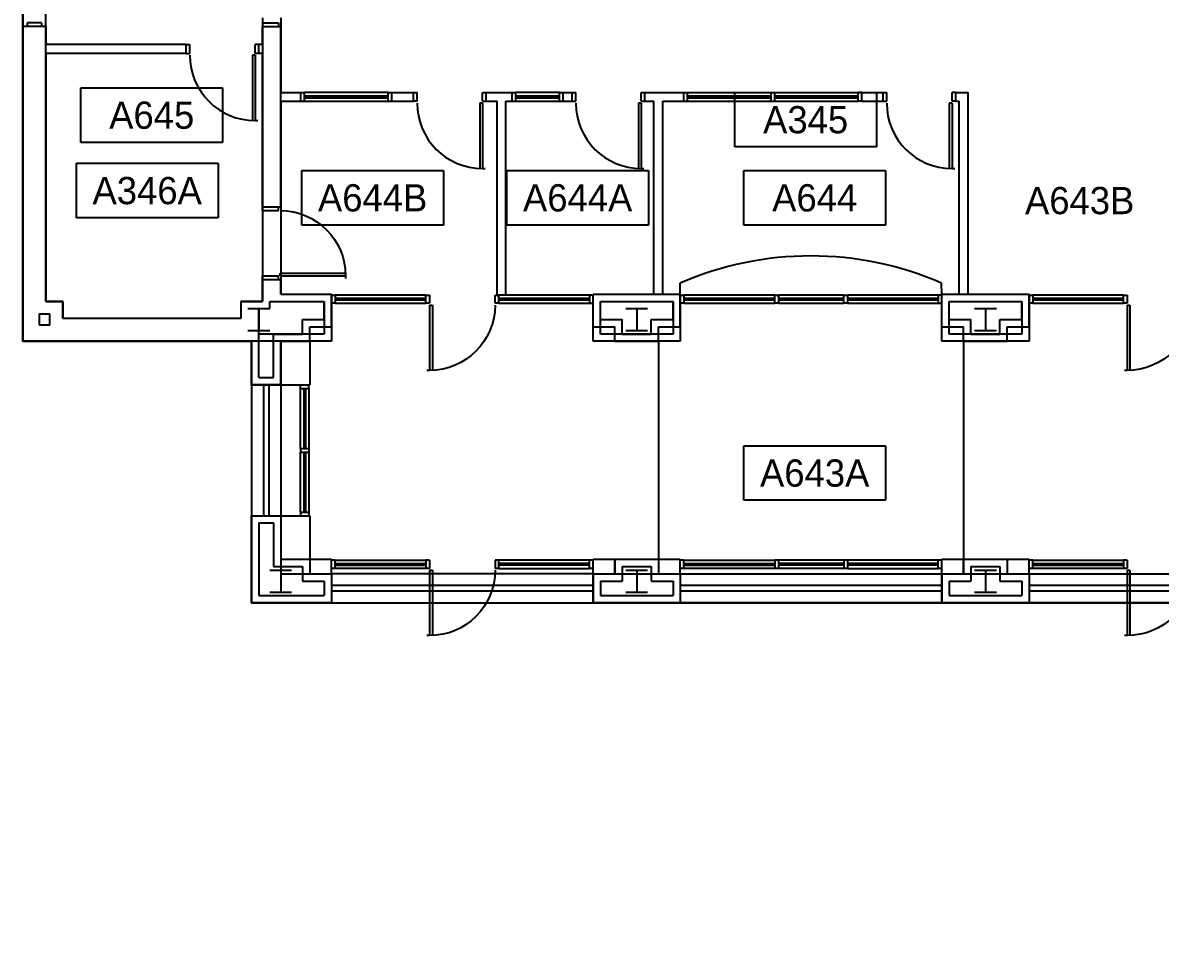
# Model space of a CAD drawing. Header units: inches. Extents: x -219 to 4035, y -10 to 4981.
# Drawn here: x 766 to 1392, y -10 to 498 of the extents above; entities that cross this region are included whole.
import ezdxf
from ezdxf.enums import TextEntityAlignment as Align

# ---------------------------------------------------------------- set-up
doc = ezdxf.new("R2010")
doc.units = ezdxf.units.IN
doc.header["$LTSCALE"] = 48
doc.header["$MEASUREMENT"] = 0
doc.layers.get('0').update_dxf_attribs({"color": 13, "linetype": 'CONTINUOUS'})
for name, color, linetype in [('F3-BLDG1', 7, 'CONTINUOUS'), ('F3-BLDG3', 161, 'CONTINUOUS'), ('F3-DOOR1', 3, 'CONTINUOUS'), ('F3-DOORJMB', 32, 'CONTINUOUS'), ('F3-RMNOS', 3, 'CONTINUOUS'), ('F3-STCOLUMN', 12, 'CONTINUOUS'), ('F3-WINDOW1', 1, 'CONTINUOUS'), ('F3-WINDOW2', 4, 'CONTINUOUS'), ('F4-BLDG3', 161, 'CONTINUOUS'), ('F5-BLDG3', 161, 'CONTINUOUS'), ('F6-BLDG1', 7, 'CONTINUOUS'), ('F6-BLDG3', 161, 'CONTINUOUS'), ('F6-BLDG4', 2, 'CONTINUOUS'), ('F6-DOOR1', 3, 'CONTINUOUS'), ('F6-DOORJMB', 32, 'CONTINUOUS'), ('F6-RMNOS', 3, 'CONTINUOUS'), ('F6-STCOLUMN', 12, 'CONTINUOUS'), ('F6-WINDOW1', 1, 'CONTINUOUS'), ('F6-WINDOW2', 4, 'CONTINUOUS')]:
    doc.layers.add(name, color=color, linetype=linetype)
doc.styles.add('ORIG-RMNOS', font='noting.shx')
doc.styles.add('RMNOS', font='noting.shx')

# ---------------------------------------------------------------- blocks, each defined once
blk = doc.blocks.new('ADR-36L')
for p, q in [((0, 37), (-1.5, 37)), ((0, 1), (0, 37)), ((1.5, 1), (1.5, 36.97)), ((0, 1), (1.5, 1))]:
    blk.add_line(p, q)
blk.add_arc((0, 1), 36, 0, 90)
blk = doc.blocks.new('rmnos')
at = {"color": 11}
for p, q in [((-0.40625, 0.15625), (0.40625, 0.15625)), ((-0.40625, -0.15625), (-0.40625, 0.15625)), ((0.40625, 0.15625), (0.40625, -0.15625)), ((0.40625, -0.15625), (-0.40625, -0.15625))]:
    blk.add_line(p, q, dxfattribs=at)
at = {"color": 9, "style": 'ORIG-RMNOS'}
blk.add_attdef('ROOM', text='', height=0.15625, dxfattribs=at).set_placement((0, 0), align=Align.MIDDLE)
blk = doc.blocks.new('RMNOS-1')
at = {"color": 9, "style": 'RMNOS'}
blk.add_attdef('ROOM', text='', height=0.1562, dxfattribs=at).set_placement((0, 0), align=Align.MIDDLE)

msp = doc.modelspace()

# ---------------------------------------------------------------- linework, layer by layer
at = {"layer": 'F3-BLDG1'}
for p, q in [((778.62, 495.88), (766, 495.88)), ((766, 495.88), (766, 322.5)), ((778.62, 495.88), (778.62, 485.88)), ((898, 495.88), (908, 495.88)), ((898, 485.88), (898, 495.88)), ((908, 396.5), (908, 495.88)), ((856, 485.88), (778.62, 485.88)), ((856, 481), (856, 485.88)), ((898, 485.88), (896, 485.88)), ((896, 481), (896, 485.88)), ((856, 481), (778.62, 481)), ((778.62, 481), (778.62, 344.5)), ((898, 481), (896, 481)), ((898, 396.5), (898, 481)), ((898, 396.5), (908, 396.5)), ((898, 344.5), (898, 356.5)), ((898, 356.5), (908, 356.5)), ((908, 348.5), (908, 356.5)), ((778.62, 344.5), (788, 344.5)), ((788, 344.5), (788, 335.12)), ((886, 344.5), (898, 344.5)), ((886, 344.5), (886, 335.12)), ((908, 348.5), (936, 348.5)), ((936, 330.5), (936, 348.5)), ((1080, 330.5), (1080, 348.5)), ((1080, 348.5), (1128, 348.5)), ((1128, 330.5), (1128, 348.5)), ((1272, 330.5), (1272, 348.5)), ((1272, 348.5), (1320, 348.5)), ((1320, 330.5), (1320, 348.5)), ((886, 335.12), (788, 335.12)), ((924, 330.5), (936, 330.5)), ((924, 322.5), (924, 330.5)), ((1080, 330.5), (1092, 330.5)), ((1092, 322.5), (1092, 330.5)), ((1116, 322.5), (1116, 330.5)), ((1116, 330.5), (1128, 330.5)), ((1272, 330.5), (1284, 330.5)), ((1284, 322.5), (1284, 330.5)), ((1308, 322.5), (1308, 330.5)), ((1308, 330.5), (1320, 330.5)), ((892, 322.5), (766, 322.5)), ((892, 298.5), (892, 322.5)), ((908, 322.5), (924, 322.5)), ((908, 298.5), (908, 322.5)), ((1092, 322.5), (1116, 322.5)), ((1284, 322.5), (1308, 322.5)), ((892, 298.5), (908, 298.5)), ((892, 226.5), (892, 178.5)), ((892, 226.5), (908, 226.5)), ((892, 178.5), (892, 226.5)), ((892, 226.5), (908, 226.5)), ((908, 226.5), (908, 202.5)), ((908, 226.5), (908, 202.5)), ((908, 202.5), (924, 202.5)), ((908, 202.5), (924, 202.5)), ((924, 202.5), (924, 194.5)), ((924, 202.5), (924, 194.5)), ((1092, 202.5), (1092, 194.5)), ((1092, 202.5), (1116, 202.5)), ((1092, 194.5), (1092, 202.5)), ((1092, 202.5), (1116, 202.5)), ((1116, 202.5), (1116, 194.5)), ((1116, 202.5), (1116, 194.5)), ((1284, 202.5), (1284, 194.5)), ((1284, 202.5), (1308, 202.5)), ((1284, 194.5), (1284, 202.5)), ((1284, 202.5), (1308, 202.5)), ((1308, 202.5), (1308, 194.5)), ((1308, 202.5), (1308, 194.5)), ((924, 194.5), (936, 194.5)), ((924, 194.5), (936, 194.5)), ((936, 194.5), (936, 178.5)), ((936, 194.5), (936, 178.5)), ((1080, 194.5), (1080, 178.5)), ((1080, 194.5), (1092, 194.5)), ((1080, 178.5), (1080, 194.5)), ((1080, 194.5), (1092, 194.5)), ((1116, 194.5), (1128, 194.5)), ((1116, 194.5), (1128, 194.5)), ((1128, 194.5), (1128, 178.5)), ((1128, 194.5), (1128, 178.5)), ((1272, 194.5), (1272, 178.5)), ((1272, 194.5), (1284, 194.5)), ((1272, 178.5), (1272, 194.5)), ((1272, 194.5), (1284, 194.5)), ((1308, 194.5), (1320, 194.5)), ((1308, 194.5), (1320, 194.5)), ((1320, 194.5), (1320, 178.5)), ((1320, 194.5), (1320, 178.5)), ((892, 178.5), (936, 178.5)), ((936, 178.5), (892, 178.5)), ((1080, 178.5), (1128, 178.5)), ((1128, 178.5), (1080, 178.5)), ((1272, 178.5), (1320, 178.5)), ((1320, 178.5), (1272, 178.5))]:
    msp.add_line(p, q, dxfattribs=at)
at = {"layer": 'F3-BLDG3'}
for p, q in [((1127.97, 348.5), (1127.97, 354.5)), ((1271.91, 348.5), (1271.89, 354.5)), ((902, 344.5), (932, 344.5)), ((902, 340.5), (902, 344.5)), ((932, 334.5), (932, 344.5)), ((1084, 334.5), (1084, 344.5)), ((1084, 344.5), (1124, 344.5)), ((1124, 334.5), (1124, 344.5)), ((1276, 334.5), (1276, 344.5)), ((1276, 344.5), (1316, 344.5)), ((1316, 334.5), (1316, 344.5)), ((896, 302.5), (896, 340.5)), ((896, 340.5), (902, 340.5)), ((920, 326.5), (920, 334.5)), ((920, 334.5), (932, 334.5)), ((1084, 334.5), (1096, 334.5)), ((1096, 326.5), (1096, 334.5)), ((1112, 326.5), (1112, 334.5)), ((1112, 334.5), (1124, 334.5)), ((1276, 334.5), (1288, 334.5)), ((1288, 326.5), (1288, 334.5)), ((1304, 326.5), (1304, 334.5)), ((1304, 334.5), (1316, 334.5)), ((904, 302.5), (904, 326.5)), ((904, 326.5), (920, 326.5)), ((1096, 326.5), (1112, 326.5)), ((1288, 326.5), (1304, 326.5)), ((924, 322.5), (924, 298.5)), ((1116, 322.5), (1116, 202.5)), ((1284, 322.5), (1284, 202.5)), ((896, 302.5), (904, 302.5)), ((908, 298.5), (924, 298.5)), ((908, 226.5), (924, 226.5)), ((924, 226.5), (924, 202.5)), ((896, 222.5), (896, 182.5)), ((896, 222.5), (904, 222.5)), ((904, 222.5), (904, 198.5)), ((924, 202.5), (936, 202.5)), ((936, 194.5), (936, 202.5)), ((1080, 194.5), (1080, 202.5)), ((1080, 202.5), (1092, 202.5)), ((1116, 202.5), (1128, 202.5)), ((1128, 194.5), (1128, 202.5)), ((1272, 194.5), (1272, 202.5)), ((1272, 202.5), (1284, 202.5)), ((1308, 202.5), (1320, 202.5)), ((1320, 194.5), (1320, 202.5)), ((904, 198.5), (920, 198.5)), ((920, 198.5), (920, 190.5)), ((1096, 198.5), (1112, 198.5)), ((1096, 198.5), (1096, 190.5)), ((1112, 198.5), (1112, 190.5)), ((1288, 198.5), (1304, 198.5)), ((1288, 198.5), (1288, 190.5)), ((1304, 198.5), (1304, 190.5)), ((920, 190.5), (932, 190.5)), ((932, 190.5), (932, 182.5)), ((1084, 190.5), (1096, 190.5)), ((1084, 190.5), (1084, 182.5)), ((1112, 190.5), (1124, 190.5)), ((1124, 190.5), (1124, 182.5)), ((1276, 190.5), (1288, 190.5)), ((1276, 190.5), (1276, 182.5)), ((1304, 190.5), (1316, 190.5)), ((1316, 190.5), (1316, 182.5)), ((896, 182.5), (932, 182.5)), ((1084, 182.5), (1124, 182.5)), ((1276, 182.5), (1316, 182.5))]:
    msp.add_line(p, q, dxfattribs=at)
msp.add_arc((1199.93, 189.51), 180, 66.43502, 113.56498, dxfattribs=at)
at = {"layer": 'F3-DOORJMB'}
for p, q in [((776.25, 497.88), (768.5, 497.88)), ((768.5, 497.88), (768.5, 495.88)), ((776.25, 497.88), (776.25, 495.88)), ((898, 497.88), (906.75, 497.88)), ((898, 497.88), (898, 495.88)), ((906.75, 497.88), (906.75, 495.88)), ((856, 485.88), (858, 485.88)), ((858, 481), (858, 485.88)), ((894, 481), (894, 485.88)), ((896, 485.88), (894, 485.88)), ((856, 481), (858, 481)), ((896, 481), (894, 481)), ((898, 394.5), (898, 396.5)), ((906.75, 394.5), (906.75, 396.5)), ((898, 394.5), (906.75, 394.5)), ((898, 358.5), (906.75, 358.5)), ((898, 356.5), (898, 358.5)), ((906.75, 356.5), (906.75, 358.5))]:
    msp.add_line(p, q, dxfattribs=at)
at = {"layer": 'F3-STCOLUMN'}
for p, q in [((890, 340.5), (902, 340.5)), ((896, 340.5), (896, 328.5)), ((1098, 340.5), (1110, 340.5)), ((1104, 340.5), (1104, 328.5)), ((1290, 340.5), (1302, 340.5)), ((1296, 340.5), (1296, 328.5)), ((890, 328.5), (902, 328.5)), ((1098, 328.5), (1110, 328.5)), ((1290, 328.5), (1302, 328.5)), ((902, 196.5), (914, 196.5)), ((908, 196.5), (908, 184.5)), ((1098, 196.5), (1110, 196.5)), ((1104, 196.5), (1104, 184.5)), ((1290, 196.5), (1302, 196.5)), ((1296, 196.5), (1296, 184.5)), ((902, 184.5), (914, 184.5)), ((1098, 184.5), (1110, 184.5)), ((1290, 184.5), (1302, 184.5))]:
    msp.add_line(p, q, dxfattribs=at)
msp.add_lwpolyline([(775, 331.5), (781, 331.5), (781, 337.5), (775, 337.5)], close=True, dxfattribs=at)
at = {"layer": 'F3-WINDOW1'}
for p, q in [((919, 263.5), (919, 296.5)), ((920.75, 296.5), (920.75, 263.5)), ((921.75, 296.5), (921.75, 263.5)), ((923.5, 296.5), (923.5, 263.5)), ((919, 228.5), (919, 261.5)), ((920.75, 261.5), (920.75, 228.5)), ((921.75, 261.5), (921.75, 228.5)), ((923.5, 261.5), (923.5, 228.5)), ((938, 202), (988, 202)), ((1078, 202), (1028, 202)), ((1130, 202), (1180, 202)), ((1218, 202), (1182, 202)), ((1270, 202), (1220, 202)), ((1322, 202), (1372, 202)), ((938, 200.25), (988, 200.25)), ((938, 199.25), (988, 199.25)), ((988, 197.5), (938, 197.5)), ((1078, 200.25), (1028, 200.25)), ((1078, 199.25), (1028, 199.25)), ((1028, 197.5), (1078, 197.5)), ((1130, 200.25), (1180, 200.25)), ((1130, 199.25), (1180, 199.25)), ((1180, 197.5), (1130, 197.5)), ((1218, 200.25), (1182, 200.25)), ((1218, 199.25), (1182, 199.25)), ((1218, 197.5), (1182, 197.5)), ((1270, 200.25), (1220, 200.25)), ((1270, 199.25), (1220, 199.25)), ((1220, 197.5), (1270, 197.5)), ((1322, 200.25), (1372, 200.25)), ((1322, 199.25), (1372, 199.25)), ((1372, 197.5), (1322, 197.5))]:
    msp.add_line(p, q, dxfattribs=at)
at = {"layer": 'F3-WINDOW2'}
for p, q in [((919, 296.5), (919, 298.5)), ((919, 296.5), (923.5, 296.5)), ((923.5, 296.5), (923.5, 298.5)), ((919, 263.5), (923.5, 263.5)), ((919, 263.5), (919, 261.5)), ((923.5, 263.5), (923.5, 261.5)), ((919, 261.5), (923.5, 261.5)), ((919, 228.5), (923.5, 228.5)), ((919, 228.5), (919, 226.5)), ((923.5, 228.5), (923.5, 226.5)), ((938, 202), (936, 202)), ((938, 197.5), (938, 202)), ((988, 202), (988, 197.5)), ((990, 202), (988, 202)), ((990, 202), (990, 197.5)), ((1026, 202), (1026, 197.5)), ((1028, 202), (1026, 202)), ((1028, 202), (1028, 197.5)), ((1080, 202), (1078, 202)), ((1078, 197.5), (1078, 202)), ((1130, 202), (1128, 202)), ((1130, 197.5), (1130, 202)), ((1180, 202), (1180, 197.5)), ((1182, 202), (1180, 202)), ((1182, 202), (1182, 197.5)), ((1218, 202), (1218, 197.5)), ((1220, 202), (1218, 202)), ((1220, 202), (1220, 197.5)), ((1272, 202), (1270, 202)), ((1270, 197.5), (1270, 202)), ((1322, 202), (1320, 202)), ((1322, 197.5), (1322, 202)), ((1372, 202), (1372, 197.5)), ((1374, 202), (1372, 202)), ((1374, 202), (1374, 197.5)), ((938, 197.5), (936, 197.5)), ((990, 197.5), (988, 197.5)), ((1028, 197.5), (1026, 197.5)), ((1080, 197.5), (1078, 197.5)), ((1130, 197.5), (1128, 197.5)), ((1182, 197.5), (1180, 197.5)), ((1220, 197.5), (1218, 197.5)), ((1272, 197.5), (1270, 197.5)), ((1322, 197.5), (1320, 197.5)), ((1374, 197.5), (1372, 197.5))]:
    msp.add_line(p, q, dxfattribs=at)
at = {"layer": 'F4-BLDG3'}
msp.add_lwpolyline([(880, 1034.5), (880, 562.5), (766, 562.5), (766, 322.5), (892, 322.5), (892, 178.5), (1492, 178.5), (1492, 72.5), (1696, 72.5), (1696, -10.5), (2200, -10.5), (2200, 72.5), (2404, 72.5), (2404, 178.5), (3004, 178.5), (3004, 322.5)], dxfattribs=at)
at = {"layer": 'F5-BLDG3'}
msp.add_lwpolyline([(880, 1034.5), (880, 562.5), (766, 562.5), (766, 322.5), (892, 322.5), (892, 178.5), (1492, 178.5), (1492, 72.5), (1696, 72.5), (1696, -10.5), (2200, -10.5), (2200, 72.5), (2404, 72.5), (2404, 178.5), (3004, 178.5), (3004, 322.5), (3130, 322.5), (3130, 562.5), (3016, 562.5), (3016, 1034.5)], dxfattribs=at)
at = {"layer": 'F6-BLDG1'}
for p, q in [((766, 322.5), (766, 562.5)), ((778.62, 344.5), (778.62, 540.5)), ((898, 500.5), (898, 344.5)), ((908, 500.5), (908, 459.5)), ((908, 459.5), (919.12, 459.5)), ((919.12, 454.62), (919.12, 459.5)), ((969.12, 454.62), (969.12, 459.5)), ((969.12, 459.5), (981.12, 459.5)), ((981.12, 454.62), (981.12, 459.5)), ((1021.12, 454.62), (1021.12, 459.5)), ((1021.12, 459.5), (1035.5, 459.5)), ((1035.5, 454.62), (1035.5, 459.5)), ((1063.5, 454.62), (1063.5, 459.5)), ((1063.5, 459.5), (1068.5, 459.5)), ((1068.5, 454.62), (1068.5, 459.5)), ((1108.5, 454.62), (1108.5, 459.5)), ((1108.5, 459.5), (1130, 459.5)), ((1130, 454.62), (1130, 459.5)), ((1228, 454.62), (1228, 459.5)), ((1228, 459.5), (1239.62, 459.5)), ((1239.62, 454.62), (1239.62, 459.5)), ((1279.62, 459.5), (1286.5, 459.5)), ((1279.62, 454.62), (1279.62, 459.5)), ((1286.5, 348.5), (1286.5, 459.5)), ((908, 454.62), (919.12, 454.62)), ((908, 454.62), (908, 348.5)), ((969.12, 454.62), (981.12, 454.62)), ((1021.12, 454.62), (1027.12, 454.62)), ((1027.12, 348.5), (1027.12, 454.62)), ((1032, 348.5), (1032, 454.62)), ((1032, 454.62), (1035.5, 454.62)), ((1063.5, 454.62), (1068.5, 454.62)), ((1108.5, 454.62), (1113.5, 454.62)), ((1113.5, 348.5), (1113.5, 454.62)), ((1118.37, 348.5), (1118.37, 454.62)), ((1118.37, 454.62), (1130, 454.62)), ((1228, 454.62), (1239.62, 454.62)), ((1279.62, 454.62), (1281.62, 454.62)), ((1281.62, 348.5), (1281.62, 454.62)), ((788, 344.5), (778.62, 344.5)), ((788, 335.12), (788, 344.5)), ((898, 344.5), (886, 344.5)), ((886, 344.5), (886, 335.12)), ((908, 348.5), (936, 348.5)), ((936, 348.5), (936, 322.5)), ((1080, 348.5), (1113.5, 348.5)), ((1080, 322.5), (1080, 348.5)), ((1118.37, 348.5), (1128, 348.5)), ((1128, 348.5), (1128, 322.5)), ((1272, 348.5), (1281.62, 348.5)), ((1272, 322.5), (1272, 348.5)), ((1286.5, 348.5), (1320, 348.5)), ((1320, 348.5), (1320, 322.5)), ((886, 335.12), (788, 335.12)), ((936, 322.5), (766, 322.5)), ((1128, 322.5), (1080, 322.5)), ((1320, 322.5), (1272, 322.5))]:
    msp.add_line(p, q, dxfattribs=at)
at = {"layer": 'F6-BLDG3'}
for p, q in [((902, 340.5), (902, 344.5)), ((902, 344.5), (932, 344.5)), ((932, 344.5), (932, 334.5)), ((1084, 326.5), (1084, 344.5)), ((1084, 344.5), (1124, 344.5)), ((1124, 344.5), (1124, 326.5)), ((1276, 326.5), (1276, 344.5)), ((1276, 344.5), (1316, 344.5)), ((1316, 344.5), (1316, 326.5)), ((896, 326.5), (896, 340.5)), ((896, 340.5), (902, 340.5)), ((932, 334.5), (932, 326.5)), ((932, 326.5), (896, 326.5)), ((1124, 326.5), (1084, 326.5)), ((1316, 326.5), (1276, 326.5)), ((892, 298.5), (892, 322.5)), ((908, 322.5), (908, 298.5)), ((908, 298.5), (892, 298.5)), ((892, 226.5), (908, 226.5)), ((892, 178.5), (892, 226.5)), ((908, 226.5), (908, 194.5)), ((908, 194.5), (936, 194.5)), ((936, 194.5), (936, 178.5)), ((1080, 178.5), (1080, 194.5)), ((1080, 194.5), (1128, 194.5)), ((1128, 194.5), (1128, 178.5)), ((1272, 194.5), (1320, 194.5)), ((1272, 178.5), (1272, 194.5)), ((1320, 194.5), (1320, 178.5)), ((936, 178.5), (892, 178.5)), ((1128, 178.5), (1080, 178.5)), ((1320, 178.5), (1272, 178.5))]:
    msp.add_line(p, q, dxfattribs=at)
at = {"layer": 'F6-BLDG4'}
for p, q in [((892, 298.5), (892, 226.5)), ((898.5, 298.5), (898.5, 226.5)), ((901.5, 298.5), (901.5, 226.5)), ((908, 298.5), (908, 226.5)), ((1080, 194.5), (936, 194.5)), ((1128, 194.5), (1272, 194.5)), ((1320, 194.5), (1464, 194.5)), ((1080, 188), (936, 188)), ((1272, 188), (1128, 188)), ((1464, 188), (1320, 188)), ((1080, 185), (936, 185)), ((1272, 185), (1128, 185)), ((1464, 185), (1320, 185)), ((936, 178.5), (1080, 178.5)), ((1272, 178.5), (1128, 178.5)), ((1464, 178.5), (1320, 178.5))]:
    msp.add_line(p, q, dxfattribs=at)
at = {"layer": 'F6-DOORJMB'}
for p, q in [((981.12, 459.5), (983.12, 459.5)), ((983.12, 454.62), (983.12, 459.5)), ((1019.12, 454.62), (1019.12, 459.5)), ((1019.12, 459.5), (1021.12, 459.5)), ((1068.5, 459.5), (1070.5, 459.5)), ((1070.5, 454.62), (1070.5, 459.5)), ((1106.5, 454.62), (1106.5, 459.5)), ((1106.5, 459.5), (1108.5, 459.5)), ((1239.62, 459.5), (1241.62, 459.5)), ((1241.62, 454.62), (1241.62, 459.5)), ((1277.62, 454.62), (1277.62, 459.5)), ((1279.62, 459.5), (1277.62, 459.5)), ((983.12, 454.62), (981.12, 454.62)), ((1019.12, 454.62), (1021.12, 454.62)), ((1068.5, 454.62), (1070.5, 454.62)), ((1106.5, 454.62), (1108.5, 454.62)), ((1239.62, 454.62), (1241.62, 454.62)), ((1279.62, 454.62), (1277.62, 454.62))]:
    msp.add_line(p, q, dxfattribs=at)
at = {"layer": 'F6-STCOLUMN'}
for p, q in [((890, 340.5), (902, 340.5)), ((896, 340.5), (896, 328.5)), ((1098, 340.5), (1110, 340.5)), ((1104, 340.5), (1104, 328.5)), ((1290, 340.5), (1302, 340.5)), ((1296, 340.5), (1296, 328.5)), ((890, 328.5), (902, 328.5)), ((1098, 328.5), (1110, 328.5)), ((1290, 328.5), (1302, 328.5))]:
    msp.add_line(p, q, dxfattribs=at)
msp.add_lwpolyline([(775, 331.5), (781, 331.5), (781, 337.5), (775, 337.5)], close=True, dxfattribs=at)
at = {"layer": 'F6-WINDOW1'}
for p, q in [((967.12, 459.5), (921.12, 459.5)), ((921.12, 457.56), (967.12, 457.56)), ((1061.5, 459.5), (1037.5, 459.5)), ((1037.5, 457.56), (1061.5, 457.56)), ((1132, 459.5), (1178, 459.5)), ((1132, 457.56), (1178, 457.56)), ((1180, 459.5), (1226, 459.5)), ((1180, 457.56), (1226, 457.56)), ((921.12, 456.56), (967.12, 456.56)), ((921.12, 454.62), (967.12, 454.62)), ((1037.5, 456.56), (1061.5, 456.56)), ((1037.5, 454.62), (1061.5, 454.62)), ((1132, 456.56), (1178, 456.56)), ((1132, 454.62), (1178, 454.62)), ((1180, 456.56), (1226, 456.56)), ((1180, 454.62), (1226, 454.62)), ((988, 348), (938, 348)), ((938, 346.25), (988, 346.25)), ((988, 345.25), (938, 345.25)), ((1078, 348), (1028, 348)), ((1028, 346.25), (1078, 346.25)), ((1078, 345.25), (1028, 345.25)), ((1180, 348), (1130, 348)), ((1130, 346.25), (1180, 346.25)), ((1180, 345.25), (1130, 345.25)), ((1218, 348), (1182, 348)), ((1182, 346.25), (1218, 346.25)), ((1218, 345.25), (1182, 345.25)), ((1270, 348), (1220, 348)), ((1220, 346.25), (1270, 346.25)), ((1270, 345.25), (1220, 345.25)), ((1372, 348), (1322, 348)), ((1322, 346.25), (1372, 346.25)), ((1372, 345.25), (1322, 345.25)), ((938, 343.5), (988, 343.5)), ((1028, 343.5), (1078, 343.5)), ((1130, 343.5), (1180, 343.5)), ((1182, 343.5), (1218, 343.5)), ((1220, 343.5), (1270, 343.5)), ((1322, 343.5), (1372, 343.5))]:
    msp.add_line(p, q, dxfattribs=at)
at = {"layer": 'F6-WINDOW2'}
for p, q in [((919.12, 459.5), (921.12, 459.5)), ((921.12, 454.62), (921.12, 459.5)), ((967.12, 454.62), (967.12, 459.5)), ((967.12, 459.5), (969.12, 459.5)), ((1035.5, 459.5), (1037.5, 459.5)), ((1037.5, 454.62), (1037.5, 459.5)), ((1061.5, 454.62), (1061.5, 459.5)), ((1061.5, 459.5), (1063.5, 459.5)), ((1130, 459.5), (1132, 459.5)), ((1132, 454.62), (1132, 459.5)), ((1178, 454.62), (1178, 459.5)), ((1178, 459.5), (1180, 459.5)), ((1180, 454.62), (1180, 459.5)), ((1226, 454.62), (1226, 459.5)), ((1228, 459.5), (1226, 459.5)), ((919.12, 454.62), (921.12, 454.62)), ((967.12, 454.62), (969.12, 454.62)), ((1035.5, 454.62), (1037.5, 454.62)), ((1061.5, 454.62), (1063.5, 454.62)), ((1130, 454.62), (1132, 454.62)), ((1178, 454.62), (1180, 454.62)), ((1228, 454.62), (1226, 454.62)), ((936, 348), (938, 348)), ((938, 348), (938, 343.5)), ((988, 348), (990, 348)), ((988, 343.5), (988, 348)), ((990, 348), (990, 343.5)), ((1026, 343.5), (1026, 348)), ((1026, 348), (1028, 348)), ((1028, 348), (1028, 343.5)), ((1080, 348), (1078, 348)), ((1078, 348), (1078, 343.5)), ((1128, 348), (1130, 348)), ((1130, 348), (1130, 343.5)), ((1180, 348), (1182, 348)), ((1180, 343.5), (1180, 348)), ((1182, 348), (1182, 343.5)), ((1218, 348), (1220, 348)), ((1218, 343.5), (1218, 348)), ((1220, 348), (1220, 343.5)), ((1272, 348), (1270, 348)), ((1270, 348), (1270, 343.5)), ((1320, 348), (1322, 348)), ((1322, 348), (1322, 343.5)), ((1372, 348), (1374, 348)), ((1372, 343.5), (1372, 348)), ((1374, 348), (1374, 343.5)), ((938, 343.5), (936, 343.5)), ((990, 343.5), (988, 343.5)), ((1028, 343.5), (1026, 343.5)), ((1078, 343.5), (1080, 343.5)), ((1130, 343.5), (1128, 343.5)), ((1182, 343.5), (1180, 343.5)), ((1220, 343.5), (1218, 343.5)), ((1270, 343.5), (1272, 343.5)), ((1322, 343.5), (1320, 343.5)), ((1374, 343.5), (1372, 343.5))]:
    msp.add_line(p, q, dxfattribs=at)

# ---------------------------------------------------------------- block references
at = {"layer": 'F3-DOOR1', "rotation": 180}
msp.add_blockref('ADR-36L', (894, 481), dxfattribs=at)
at = {"layer": 'F3-DOOR1', "xscale": -1}
for p, rotation in [((906.75, 358.5), 270), ((990, 197.5), 180), ((1374, 197.5), 180)]:
    msp.add_blockref('ADR-36L', p, dxfattribs=dict(at, rotation=rotation))
at = {"layer": 'F3-RMNOS'}
ref = msp.add_blockref('rmnos', (1197, 444.5), dxfattribs=dict(at, xscale=96, yscale=96, zscale=96))
ref.add_attrib('ROOM', 'A345', dxfattribs={"layer": '0', "color": 9, "height": 15, "style": 'ORIG-RMNOS'}).set_placement((1197, 444.5), align=Align.MIDDLE)
ref = msp.add_blockref('rmnos', (834.5, 405.5), dxfattribs=dict(at, xscale=96, yscale=96, zscale=96))
ref.add_attrib('ROOM', 'A346A', dxfattribs={"layer": '0', "color": 9, "height": 15, "style": 'ORIG-RMNOS'}).set_placement((834.5, 405.5), align=Align.MIDDLE)
at = {"layer": 'F6-DOOR1', "rotation": 180}
for p in [(1019.12, 454.62), (1106.5, 454.62), (1277.62, 454.62)]:
    msp.add_blockref('ADR-36L', p, dxfattribs=at)
at = {"layer": 'F6-DOOR1', "xscale": -1, "rotation": 180}
for p in [(990, 343.5), (1374, 343.5)]:
    msp.add_blockref('ADR-36L', p, dxfattribs=at)
at = {"layer": 'F6-RMNOS'}
ref = msp.add_blockref('rmnos', (837, 447), dxfattribs=dict(at, xscale=96, yscale=96, zscale=96))
ref.add_attrib('ROOM', 'A645', dxfattribs={"layer": '0', "color": 9, "height": 15, "style": 'ORIG-RMNOS'}).set_placement((837, 447), align=Align.MIDDLE)
ref = msp.add_blockref('rmnos', (958.63, 401.5), dxfattribs=dict(at, xscale=96, yscale=96, zscale=96))
ref.add_attrib('ROOM', 'A644B', dxfattribs={"layer": '0', "color": 9, "height": 15, "style": 'ORIG-RMNOS'}).set_placement((958.63, 401.5), align=Align.MIDDLE)
ref = msp.add_blockref('rmnos', (1071.5, 401.5), dxfattribs=dict(at, xscale=96, yscale=96, zscale=96))
ref.add_attrib('ROOM', 'A644A', dxfattribs={"layer": '0', "color": 9, "height": 15, "style": 'ORIG-RMNOS'}).set_placement((1071.5, 401.5), align=Align.MIDDLE)
ref = msp.add_blockref('rmnos', (1202, 401.5), dxfattribs=dict(at, xscale=96, yscale=96, zscale=96))
ref.add_attrib('ROOM', 'A644', dxfattribs={"layer": '0', "color": 9, "height": 15, "style": 'ORIG-RMNOS'}).set_placement((1202, 401.5), align=Align.MIDDLE)
ref = msp.add_blockref('RMNOS-1', (1347.88, 400), dxfattribs=dict(at, xscale=96, yscale=96, zscale=96))
ref.add_attrib('ROOM', 'A643B', dxfattribs={"layer": '0', "color": 9, "height": 15, "style": 'RMNOS'}).set_placement((1347.88, 400), align=Align.MIDDLE)
ref = msp.add_blockref('rmnos', (1202, 250), dxfattribs=dict(at, xscale=96, yscale=96, zscale=96))
ref.add_attrib('ROOM', 'A643A', dxfattribs={"layer": '0', "color": 9, "height": 15, "style": 'ORIG-RMNOS'}).set_placement((1202, 250), align=Align.MIDDLE)

doc.saveas('drawing.dxf')
